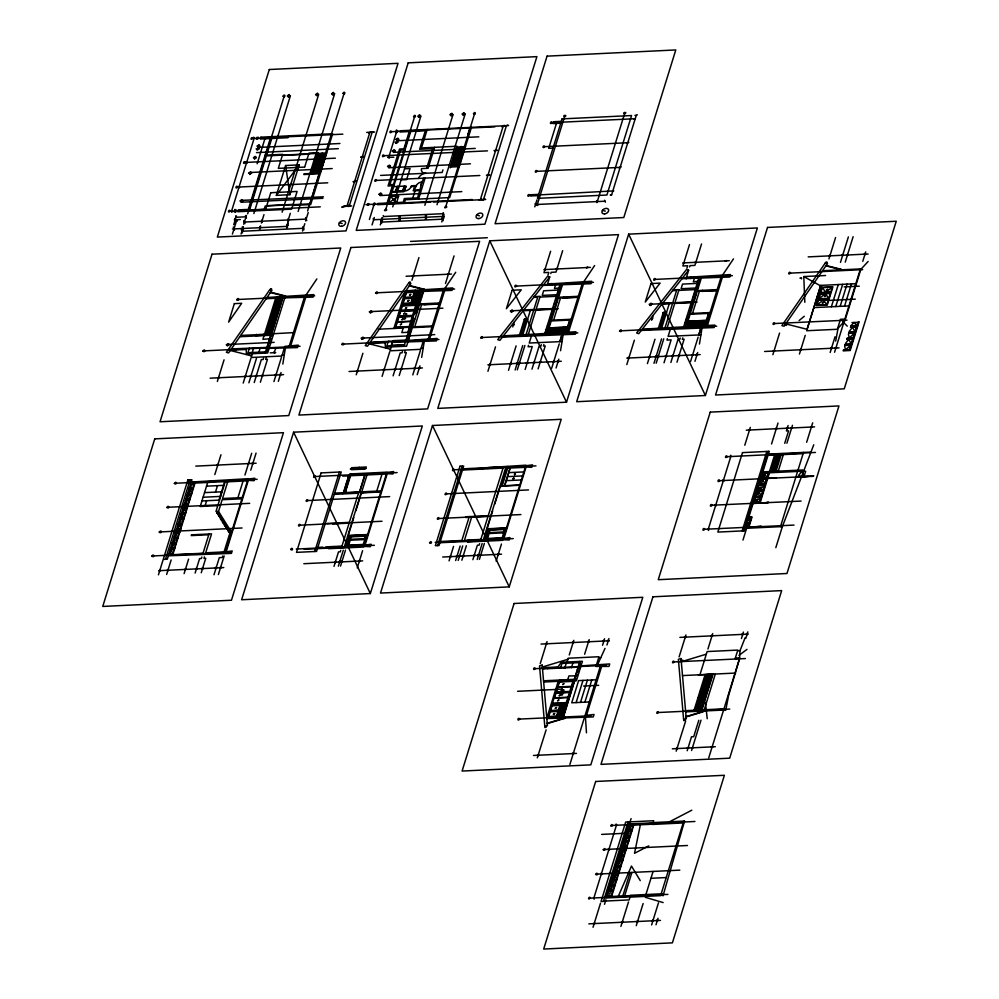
<?xml version="1.0" encoding="UTF-8"?>
<svg xmlns="http://www.w3.org/2000/svg" width="999" height="999" viewBox="0 0 999 999"><rect width="100%" height="100%" fill="white"/><g stroke="black" fill="none" stroke-linecap="round" stroke-linejoin="round"><path stroke-width="1.5" d="M341.121 547.652L341.596 546.103M479.995 540.958L480.469 539.423M551.56 285.152L552.035 283.616M690.434 278.459L690.921 276.923M745.129 637.724L740.009 650.661L739.547 658.279L735.252 658.478L739.66 658.191L728.571 695.691L725.736 710.252L723.476 710.364M384.328 155.707C382.754 152.772 381.031 159.028 384.328 155.707L487.475 150.861M391.783 131.681C389.747 128.846 388.911 135.127 391.783 131.681L494.93 126.836M512.962 310.726C511.313 307.779 509.765 314.086 512.962 310.726L558.216 308.666M519.792 719.068C517.607 716.221 516.97 722.489 519.792 719.068L590.871 715.759M704.819 529.258C703.146 526.311 701.635 532.629 704.819 529.258L793.993 525.087M712.275 505.232C710.351 502.347 709.278 508.641 712.275 505.232L801.086 501.073M774.912 323.514C773.238 320.604 771.715 326.86 774.912 323.514L847.015 320.155M282.817 364.073L285.464 347.577M421.69 357.392L424.338 340.884M560.564 350.699L563.224 334.203M699.45 344.018L702.097 327.51M835.713 341.096L838.049 328.246L844.854 320.841L860.976 268.893M230.344 211.114C228.871 208.042 227.023 214.348 230.344 211.114L320.292 206.843M237.799 187.088C236.276 184.053 234.465 190.322 237.799 187.088L327.747 182.817M245.442 162.45C243.569 159.49 242.445 165.784 245.442 162.45L335.389 158.179M252.897 138.424C251.586 135.365 249.413 141.608 252.897 138.424L342.844 134.153M228.896 344.468C227.11 341.483 225.774 347.764 228.896 344.468L274.163 342.345M334.24 93.581C332.355 90.884 331.193 96.666 334.677 93.619L298.139 211.438M369.218 204.433C367.707 201.411 365.984 207.73 369.218 204.433L420.891 202.01M376.673 180.407C375.324 177.335 373.214 183.604 376.673 180.407L479.832 175.499M371.953 311.551C370.454 308.491 368.706 314.835 371.953 311.551L442.932 308.192M464.747 113.886C462.837 111.201 461.763 116.983 465.184 113.923L437.013 204.745M454.345 469.767C452.847 466.783 451.148 473.076 454.345 469.767L535.988 465.896M537.175 171.316C535.664 168.282 533.891 174.575 537.175 171.316L620.129 167.382M544.83 146.666C543.306 143.631 541.595 149.975 544.83 146.666L627.772 142.732M552.272 122.64C550.948 119.58 548.888 125.899 552.272 122.64L635.227 118.706L634.14 119.218M674.325 661.925C673.026 658.94 671.003 665.197 674.325 661.925L745.429 658.553M640.259 825.324L634.527 853.296L648.763 845.891M289.96 95.779C288.349 92.895 286.725 98.851 290.409 95.754L253.858 213.561M318.231 94.418C316.72 91.533 315.01 97.49 318.681 94.393L282.13 212.2M300.349 525.187C299.026 522.065 297.015 528.384 300.349 525.187L382.018 521.253M308.004 500.536C306.705 497.452 304.595 503.708 308.004 500.536L389.66 496.615M315.447 476.523C314.26 473.364 311.988 479.632 315.447 476.523L397.115 472.589M420.467 116.084C418.718 113.199 417.232 119.131 420.916 116.059L392.744 206.88M363.736 338.037C362.475 334.94 360.364 341.233 363.736 338.037L434.74 334.615M452.572 114.535C451.098 111.688 449.325 117.595 453.022 114.51L424.85 205.332M439.235 518.493C437.699 515.359 435.951 521.665 439.235 518.493L520.891 514.56M446.878 493.856C445.866 490.734 443.369 497.002 446.878 493.856L528.533 489.922M529.707 195.404C528.296 192.27 526.298 198.501 529.707 195.404L613.773 190.909M516.658 286.076C515.197 282.892 513.324 289.211 516.658 286.076L593.481 282.367M535.439 668.668C534.14 665.521 532.005 671.79 535.439 668.668L606.543 665.247M655.544 279.383C654.258 276.224 652.197 282.58 655.544 279.383L732.367 275.687M651.81 304.158C650.536 300.999 648.339 307.255 651.81 304.158L697.102 301.985M590.397 898.126C589.173 894.942 587.037 901.31 590.397 898.126L667.919 894.392M719.879 480.706C718.306 477.597 716.558 483.853 719.879 480.706L808.353 476.448M727.334 456.693C726.023 453.534 723.925 459.815 727.334 456.693L815.446 452.447M658.641 712.499C657.317 709.402 655.244 715.659 658.641 712.499L729.757 709.078M790.559 273.114C789.21 269.955 787.162 276.248 790.559 273.114L862.686 269.643M663.361 894.605L684.552 821.066M341.958 546.091L329.258 546.703L328.646 548.701L363.736 547.015L386.963 472.165L349.662 473.963M467.657 541.558L480.357 540.946L480.844 539.41L468.131 540.022L467.52 542.02L502.622 540.334L525.936 465.172L488.436 467.582M233.741 224.7L236.451 215.959M241.221 201.86C238.549 199.563 245.304 199.962 241.096 202.248L322.939 198.302M241.683 200.374L323.401 196.815M249.725 174.438C253.983 172.115 247.078 171.84 249.912 174.051M254.508 159.041C258.753 156.693 251.96 156.368 254.62 158.654M258.054 147.827L258.641 149.001L256.793 149.525L259.403 145.379L257.555 145.891L258.217 147.065M232.405 234.091L236.85 219.743L237.35 221.029M257.155 163.774L264.885 138.824M243.706 224.226L246.428 215.472M270.292 138.561L248.314 209.403L238.336 209.877L237.762 211.726L265.284 210.402L266.671 205.944M241.059 234.041L243.356 226.648M247.652 213.861L284.216 96.004M266.583 155.132L271.753 138.486M259.49 229.508L260.639 225.811M261.363 223.064L263.973 214.635M282.442 155.12L282.68 154.345L265.122 155.195M217.357 381.456L224.063 359.815M158.441 574.837L162.937 560.352M276.348 195.367L285.602 165.534L299.176 164.872L289.922 194.705L276.348 195.367L299.176 164.872M165.459 559.29L190.11 479.82M236.451 349.101L231.618 349.787L236.313 349.563M166.646 574.45L171.141 559.952M172.777 554.695L194.992 483.079M230.457 350.224L236.189 349.95L236.576 348.701M287.687 221.803L290.309 213.361M293.007 204.67L291.621 209.141L265.659 210.389M304.757 166.783L309.003 153.084L318.157 152.647L311.7 173.451L320.479 173.027M247.24 353.971L246.541 354.47M287.1 224.975L287.724 222.964M207.692 482.467L200.237 506.493L217.794 505.644M249.388 348.077L247.952 352.709L265.497 351.873M286.613 228.209L288.249 222.939M255.794 334.727L293.444 332.617M255.956 335.939L256.431 334.415M252.248 352.51L253.696 347.802M184.103 573.601L188.599 559.115M204.907 506.268L206.631 500.724M214.822 474.587L220.966 454.77M243.207 383.067L250.786 358.666M252.322 353.721L251.149 357.492L281.868 356.019L284.852 346.391L298.202 345.142L297.44 347.602L269.106 348.364M248.876 382.792L256.456 358.391M263.624 335.614L264.111 334.041M215.509 492.095L217.47 485.789M258.941 352.098L260.352 347.552M264.061 335.602L262.912 339.298L269.568 338.748M264.573 334.016L275.649 298.276M265.122 333.991L271.041 334.003M265.672 333.966L276.748 298.226M317.332 164.298L318.481 165.522L322.44 152.747M266.758 333.903L277.847 298.177M267.857 333.853L278.946 298.127M268.956 333.803L280.045 298.064M195.117 573.076L199.613 558.591L201.398 558.503L201.86 557.03M254.233 382.542L261.338 359.603L263.124 359.515L263.586 358.054M307.592 210.976L344.156 93.107M270.055 333.753L281.144 298.014M218.968 500.124L224.563 482.105M302.497 231.081L304.795 223.689M305.607 220.941L308.229 212.5M209.003 533.978L203.034 553.234L168.631 554.895M265.122 353.097L271.141 333.691M271.416 333.678L282.779 297.028L285.065 296.915L267.682 352.984L246.503 354.008L246.104 349.475L236.189 349.95M282.917 296.678L285.602 295.879L285.389 296.566M271.691 333.666L283.054 297.015M216.845 513.149L217.37 511.463M204.42 556.905L203.958 558.379L205.744 558.291L201.249 572.777M231.368 532.017L218.531 511.401L222.153 499.75L241.895 498.801M227.71 481.805L222.527 498.513L242.27 497.564M266.146 357.929L265.684 359.403L267.47 359.315L260.352 382.242M217.757 514.622L218.282 512.924L216.883 512.999M218.669 516.096L219.193 514.398L217.807 514.473M219.593 517.569L220.117 515.871L218.719 515.946M220.504 519.043L221.029 517.345L219.643 517.42M221.428 520.516L221.953 518.818L220.554 518.893M274.25 352.659L275.674 348.039M222.34 521.99L222.864 520.292L221.466 520.367M223.252 523.464L223.776 521.765L222.39 521.84M224.176 524.937L224.7 523.239L223.301 523.314M225.087 526.411L225.612 524.712L224.226 524.787M226.011 527.884L226.536 526.186L225.137 526.248M226.923 529.358L227.447 527.659L226.049 527.722M213.998 574.75L219.318 557.642L222.315 557.492L222.765 556.018M237.887 497.777L243.069 481.068M244.942 475.024L251.686 453.284M273.926 381.593L281.493 357.192M227.834 530.831L228.359 529.133L226.973 529.195M228.759 532.305L229.283 530.606L227.884 530.669M224.038 551.923L230.195 532.08M218.394 574.537L224.163 555.956M225.05 553.084L248.127 478.696L191.221 482.042M250.761 470.192L256.081 453.084M278.321 381.381L281.069 372.527M289.235 346.178L304.907 295.654M290.609 346.116L305.894 296.828M344.867 205.819L341.92 207.455M349.263 206.056L372.19 132.13M293.606 432.192L241.621 599.75L370.342 593.556L422.327 425.986L293.606 432.192L370.342 593.556M369.405 219.48L374.413 203.334M388.661 157.43L396.965 130.632L396.416 130.045M380.095 195.18C377.397 192.982 384.24 193.232 379.982 195.554L461.813 191.621M388.723 167.37C386.201 165.06 392.769 165.597 388.599 167.757L470.442 163.811M393.569 151.96C390.696 149.925 397.602 150.062 393.381 152.347L475.224 148.414M396.853 141.146L397.515 142.32L395.716 142.869L398.226 138.661L396.391 139.273L397.165 140.372M372.053 224.925L374.338 217.532M380.307 224.887L382.605 217.495M385.914 209.153C389.135 210.639 381.568 211.626 385.839 209.153L414.71 116.309M416.258 185.926A4.833 3.309 -28.2 0 1 421.803 182.018L420.03 189.76L414.36 190.035L416.383 185.539L411.538 185.777L411.301 186.538L414.585 186.388L413.199 190.846L419.78 190.534L417.495 197.927L404.333 198.564L403.184 202.248L388.549 202.959L391.845 192.332L403.733 191.758L405.806 186.801M395.654 191.396L397.177 186.463L393.618 186.638M395.791 191.383L397.315 186.451M398.601 196.104L396.603 202.572L390.559 196.491L398.601 196.104L388.549 202.959M402.922 191.046L404.583 186.101M399.013 220.354L400.149 216.658M427.197 129.483L421.466 147.964L456.943 146.254L450.249 167.832M356.231 374.775L362.899 353.271M412.737 198.152L415.035 190.759M369.942 343.132L370.092 342.669M423.613 178.209L420.766 185.327M426.66 168.356L432.779 148.639L419.617 149.263L425.349 130.782L410.726 131.493L392.095 191.558L403.059 191.034M418.569 199.088L425.075 178.134M434.627 147.328L428.134 168.282L421.553 168.594A6.444 4.408 -28.2 0 0 425.874 173.239A6.444 4.408 -28.2 0 0 418.494 178.459M369.33 343.531L375.062 343.269L375.449 342.008M314.747 551.498L339.398 472.028M425.337 219.081L426.486 215.384M386.176 347.115L385.477 347.602M442.944 169.867L442.145 172.465L380.594 175.424M342.832 493.031L358.366 492.594M393.881 328.471L404.995 292.058M343.244 493.319L348.763 475.524M343.993 491.758L348.751 476.436M351.298 468.943L351.685 467.707L366.383 466.995M394.892 328.421L401.998 305.507L416.62 304.807M406.568 290.759L402.36 304.358L416.983 303.646M344.618 491.196L346.653 484.652M346.915 483.803L349.013 477.023M406.605 291.745L406.843 290.984M344.68 491.733L343.569 492.395M344.855 491.333L347.003 484.403M347.115 484.028L349.363 476.785M397.402 321.765L398.851 317.12L412.287 316.471L410.851 321.116M400.624 311.401L399.175 316.046L412.624 315.397L414.061 310.751M344.917 491.72L349.662 476.386M350.137 475.761L345.092 492.007L346.054 492.032M345.067 493.231L351.074 473.888M391.146 345.741L392.582 341.121M382.093 376.386L389.66 351.985M391.221 346.953L390.022 350.811L420.741 349.325L423.726 339.697M411.913 280.269L418.943 257.58M329.32 548.214L329.807 546.678M404.245 318.331L404.745 318.868L405.382 316.808M405.719 315.721L406.356 313.661L406.855 314.198M358.891 468.868L359.365 467.332M414.697 291.358L414.935 290.584M359.902 468.818L366.009 468.231M411.326 303.471L413.037 297.927L404.27 298.339M414.91 291.92L413.186 297.465L404.408 297.877M414.972 291.571L415.347 290.347M411.825 303.446L413.549 297.902L417.944 297.69M415.409 291.895L413.686 297.44L418.094 297.227M412.525 302.909L413.973 298.251L417.282 298.102L415.834 302.747L412.525 302.909L416.558 300.424L413.973 298.251M414.398 296.903L415.834 292.245L419.143 292.095L417.707 296.74L414.398 296.903L418.419 294.418L415.834 292.245M456.118 157.917L457.267 159.141L461.226 146.366M467.707 135.027L469.418 129.533M334.003 566.383L338.499 551.898L340.272 551.81L340.734 550.349M393.107 375.849L400.224 352.922L401.998 352.834L402.46 351.361M446.029 206.256C449.113 207.38 441.745 209.053 445.891 206.256L474.687 113.411M468.256 135.002L469.967 129.508M416.233 303.234L419.93 291.296M441.745 221.94L444.043 214.548M471.441 127.36L449.662 197.59L405.407 199.725L404.258 203.421L377.46 204.708L377.847 203.471L387.088 203.034L392.445 185.777L388.049 185.989L399.525 149.026L403.908 148.814L409.265 131.556L400.012 132.005L400.399 130.769L508.628 125.562M409.752 326.948L420.829 291.258M404.021 346.328L421.103 291.283M421.79 289.997L424.488 289.186L424.275 289.872M359.203 491.945L358.366 493.494M359.478 491.933L364.997 474.138M359.752 491.92L365.272 474.125M338.336 566.183L343.294 550.224M405.02 351.236L404.558 352.709L406.343 352.622L399.225 375.562M423.663 291.159L419.692 303.933L439.435 302.984M353.771 517.607L348.701 533.928A2.01 1.374 -28.2 0 0 350.05 535.389L367.607 534.54M355.894 510.764L360.964 494.443A2.01 1.374 -28.2 0 1 363.261 492.807L380.819 491.958M361.763 491.82L367.282 474.026M340.534 566.071L345.492 550.112M349.962 535.689L346.378 547.24L341.533 547.477M363.361 492.495L363.599 491.733M414.772 326.785L421.653 304.608M347.952 545.654L350.824 536.413L365.996 535.676L363.124 544.917M424.575 304.458L424.812 303.696M376.81 490.934L381.993 474.225M412.799 374.912L420.379 350.499M357.267 567.857L362.587 550.736M417.195 374.7L419.942 365.834M428.121 339.485L443.793 288.973M445.492 283.479L454.058 255.881M429.483 339.423L444.78 290.135M483.504 199.6L506.431 125.674M432.48 425.499L380.507 593.069L509.228 586.875L561.213 419.305L432.48 425.499L509.228 586.875M489.772 240.821L437.787 408.391L566.52 402.197L618.493 234.628L489.772 240.821L566.52 402.197M556.443 123.414L548.701 148.364L553.009 148.152M534.79 206.868L536.962 199.85M537.012 205.494L564.51 116.871C568.731 114.897 561.525 114.86 564.51 116.871M487.937 371.291L495.504 346.89M437.574 545.591L462.225 466.108M512.774 326.948L514.31 321.99M449.063 560.851L453.558 546.366M508.528 370.292L516.108 345.891M519.455 335.09L524.5 318.843M520.554 335.04L525.599 318.793M521.653 334.99L526.685 318.743M522.752 334.94L530.357 310.389M550.624 251.236L543.98 272.652L548.813 272.427L548.039 274.925M455.644 560.526L460.139 546.041M469.28 516.595L461.863 540.471L440.284 541.508M515.122 369.98L522.689 345.579M526.036 334.777L533.653 310.227L523.164 310.739M458.204 560.414L462.699 545.916M517.307 369.88L524.887 345.467M528.234 334.665L535.851 310.127L552.297 309.328M461.863 560.227L466.358 545.741M528.533 345.292L528.084 346.765L532.255 346.566L525.137 369.493M531.505 335.726L529.233 343.044L561.875 341.546M547.127 285.364L549.75 276.91L547.652 276.186L497.739 339.672L499.85 340.384L549.75 276.91M550.786 273.576L551.173 272.315L556.018 272.078L562.662 250.662M468.206 541.533L468.681 539.997M547.677 285.339L548.151 283.803M551.923 285.127L552.41 283.591L547.602 283.828M555.594 284.802L554.445 288.499L558.928 287.987M472.877 559.702L477.372 545.217L479.158 545.129L479.607 543.656M531.98 369.168L539.098 346.241L540.884 346.154L541.333 344.68M503.046 468.094L480.794 539.56M544.692 333.878L559.977 284.59M477.222 559.49L482.167 543.531M543.893 344.555L543.444 346.029L545.229 345.941L538.111 368.868M547.152 333.753L551.211 320.966L570.966 320.017M562.537 284.465L558.566 297.252L578.321 296.303M492.644 510.926L487.587 527.247A2.01 1.374 -28.2 0 0 488.936 528.696L506.481 527.859M494.767 504.07L499.837 487.749A2.01 1.374 -28.2 0 1 502.147 486.113L519.692 485.264M548.476 333.691L550.299 327.847M479.408 559.39L484.365 543.431M488.836 529.008L485.252 540.559L480.407 540.796M502.235 485.801L508.191 466.633L462.837 468.818M553.646 320.092L560.526 297.914M549.812 333.629L551.623 327.784M486.825 538.961L489.697 529.72L504.87 528.995L502.01 538.236M551.136 333.566L552.947 327.709M563.448 297.777L563.686 297.003M552.459 333.504L554.27 327.647M553.783 333.441L555.594 327.585M555.107 333.379L556.93 327.522M556.431 333.316L558.254 327.46M596.99 202.61L624.487 113.986C628.758 111.838 621.291 112.05 624.55 113.986M557.767 333.254L559.577 327.397M512.862 478.608L513.349 479.12L513.823 477.584M514.61 475.049L515.084 473.514L515.559 474.026M559.09 333.179L560.901 327.335M560.414 333.117L562.225 327.272M561.738 333.054L563.548 327.21M559.865 341.571L562.037 334.565L559.927 341.646M551.685 368.219L559.253 343.818M562.225 334.253L562.612 333.017M563.061 332.992L564.885 327.135M564.385 332.929L566.208 327.073M565.709 332.867L569.68 320.08M566.083 332.854L570.042 320.067M496.141 561.176L501.461 544.055M556.068 368.007L558.816 359.153M566.995 332.804L582.667 282.292M568.369 332.742L583.653 283.454M610.539 195.305L611.625 194.805L636.288 115.322L637.374 114.81M628.658 234.141L576.673 401.71L705.394 395.504L757.379 227.947L628.658 234.141L705.394 395.504M626.81 364.598L634.377 340.197M540.247 663.573L547.052 641.608M566.895 703.046L552.272 703.746L559.14 681.568L576.411 680.731L582.442 661.288L561.301 662.25L558.029 666.957L542.894 667.707L542.507 668.943L565.197 667.844M651.648 320.254L653.184 315.309M542.632 668.543L547.464 667.856M547.752 668.693L548.139 667.444M647.414 363.611L654.982 339.21M658.329 328.409L663.373 312.163L663.361 312.787L666.47 312.637M659.427 328.359L664.66 312.1L664.46 312.737M660.526 328.296L665.746 312.05L665.546 312.687M661.625 328.246L669.243 303.708M689.51 244.555L682.866 265.971L687.699 265.734L686.925 268.232M653.995 363.299L661.563 338.886M664.909 328.097L672.527 303.546L662.037 304.046M560.526 668.069L561.962 663.448L579.52 662.599M656.193 363.186L663.761 338.786M667.107 327.984L674.725 303.434L691.183 302.647M547.027 717.419L558.229 681.318M548.051 717.344L551.91 704.894L566.533 704.195M559.24 681.268L559.627 680.032M554.557 697.814L555.993 693.169L569.442 692.519L567.994 697.165M557.779 687.449L556.331 692.082L569.767 691.445L571.216 686.8M564.822 667.856L566.258 663.236M546.116 729.844L537.3 757.879M567.095 661.987L568.269 658.216L598.988 656.73L595.978 666.433L608.953 666.42L609.715 663.948L581.018 665.871M569.268 654.969L573.813 640.322M667.419 338.611L666.957 340.085L671.128 339.885L664.01 362.812M670.379 329.046L668.119 336.351L700.761 334.865M686.013 278.684L688.636 270.217L686.525 269.505L636.625 332.979L638.723 333.703L688.636 270.217M689.66 266.895L690.059 265.622L694.892 265.397L701.535 243.968M686.55 278.646L687.037 277.11M690.809 278.446L691.283 276.91L686.488 277.135M561.388 694.38L561.9 694.917L562.537 692.856M562.874 691.77L563.511 689.71L564.01 690.247M566.82 681.193L567.307 679.67M567.744 679.645L568.893 675.948L575.399 675.861M571.465 667.657L572.902 663.036M567.844 681.143L573.95 680.556M556.955 716.495L558.678 710.951L549.949 711.363M560.539 704.944L558.816 710.489L550.087 710.901M557.504 716.458L559.228 710.913L563.636 710.701M561.088 704.907L559.365 710.451L563.773 710.239M558.179 716.058L559.615 711.4L562.924 711.238L561.475 715.896L558.179 716.058L562.137 713.798L559.615 711.4M560.039 710.052L561.475 705.394L564.785 705.232L563.349 709.889L560.039 710.052L563.998 707.791L561.475 705.394M694.467 278.122L693.318 281.818L697.801 281.293M670.866 362.487L677.971 339.548L679.757 339.46L680.219 337.999M561.788 716.633L565.496 704.695M562.699 716.545L579.882 661.413M683.566 327.197L698.85 277.909M562.737 717.794L562.524 718.481L565.009 718.356L565.409 717.057M562.937 717.781L574.4 680.831M563.211 717.769L574.675 680.819M584.627 654.22L589.173 639.585M682.779 337.874L682.317 339.335L684.103 339.26L676.985 362.187M686.038 327.073L690.097 314.285L709.839 313.336M701.41 277.784L697.452 290.572L717.195 289.623M687.362 327.01L689.173 321.154M692.519 313.411L699.4 291.233M688.686 326.948L690.496 321.091M690.009 326.885L691.832 321.029M702.334 291.096L702.572 290.322M691.333 326.823L693.156 320.966M576.111 702.584L582.991 680.406M692.657 326.76L694.48 320.904M693.993 326.685L695.804 320.841M695.316 326.623L697.127 320.779M696.64 326.561L698.451 320.716M580.506 702.384L587.387 680.207M697.964 326.498L699.775 320.642M699.288 326.436L701.111 320.579M700.611 326.373L702.434 320.517M698.738 334.877L700.911 327.872M584.89 702.172L591.77 679.994M602.547 645.242L604.557 638.773M690.559 361.538L698.126 337.138M698.813 334.952L701.011 327.872M701.098 327.56L701.485 326.336M701.947 326.311L703.758 320.454M703.271 326.248L705.082 320.392M704.595 326.186L708.553 313.399M704.957 326.161L708.928 313.374M569.892 764.472L584.602 717.045M584.69 716.745L600.362 666.221M606.942 645.029L608.94 638.561M694.954 361.326L697.702 352.472M705.868 326.124L721.54 275.599M586.45 715.446L601.735 666.158M707.242 326.049L722.527 276.773M593.044 927.272L600.486 903.296M679.12 656.88L685.938 634.927M744.779 445.254L750.311 427.397M772.864 354.707L779.57 333.079M628.046 821.965L603.384 901.435L601.023 901.56L625.674 822.077L653.683 820.728L652.534 824.425L683.166 822.951M604.495 904.332L605.906 899.774M629.682 823.139L631.093 818.593M611.588 896.49L633.728 825.112M622.827 895.953L630.094 872.539M624.65 895.866L631.917 872.452M742.17 530.919L766.82 451.448M620.891 926.435L628.496 901.947M743.793 530.844L768.443 451.373M699.949 674.75L707.13 651.56L737.849 650.087L735.152 658.478M707.929 649.013L712.724 633.566M771.54 443.968L778.021 423.052M799.437 354.033L805.244 335.339M806.905 329.945L820.728 285.389L855.831 283.704M828.933 258.941L835.576 237.525M685.676 720.941L676.173 751.186M820.728 285.389L806.655 330.744L837.374 329.27L840.471 319.293L844.854 319.081M742.969 540.072L748.301 522.877M816.87 305.095L818.356 300.312L828.408 299.837L826.922 304.608L816.87 305.095L823.376 300.075L826.922 304.608M818.83 298.776L820.304 294.006L830.369 293.519L828.883 298.289L818.83 298.776L825.336 293.756L828.883 298.289M822.264 287.687L820.791 292.457L830.843 291.983L832.329 287.2L822.264 287.687L825.811 292.22L832.329 287.2M748.95 526.948L752.06 516.945L748.85 517.107M694.068 710.264L705.169 674.487M754.919 497.527L760.776 497.252L759.415 501.66L753.546 501.948M755.319 496.253L761.176 495.966L762.649 491.246L756.78 491.52M758.678 485.402L764.547 485.114L763.074 489.847L757.217 490.134M759.078 484.128L764.934 483.841L766.408 479.108L760.539 479.395M760.963 478.059L766.82 477.772L768.194 473.339L762.337 473.626M695.167 710.214L706.268 674.437M767.257 478.121L768.905 472.814M769.467 471.578L774.6 455.02M767.657 478.558L760.214 502.547L753.258 502.884M767.756 478.246L769.455 472.777M696.266 710.152L707.354 674.387M770.566 471.516L775.699 454.97M697.364 710.102L708.453 674.337M771.665 471.466L776.797 454.92M698.463 710.052L709.552 674.275M772.751 471.416L777.896 454.857M699.55 710.002L710.651 674.225M687.187 750.724L691.52 736.787L693.706 736.688L698.788 720.304M773.85 471.366L778.983 454.807M788.086 425.512L786.4 430.944L788.586 430.831L784.715 443.331M700.649 709.939L711.75 674.175M774.949 471.303L780.082 454.757M701.573 709.902L712.662 674.125M840.471 262.375L848.376 236.9M701.56 711.113L701.348 711.8L704.045 711.001M701.947 709.889L713.036 674.113M766.146 502.909L768.78 502.322L766.245 502.597M773.888 477.959L776.423 477.684L760.701 478.896M776.048 471.253L781.181 454.707M781.243 454.245L783.878 453.658L781.343 453.933M838.611 269.967L841.108 269.168L840.896 269.855M636.251 925.698L643.131 903.546M645.916 894.542L653.084 871.428M767.956 502.522L753.059 503.533M775.511 478.184L760.838 478.446M783.054 453.858L768.156 454.87M691.583 750.511L700.986 720.204M704.22 709.777L715.321 674M778.246 471.153L783.378 454.595M786.9 443.219L792.469 425.299M831.393 306.768L838.286 284.553M845.229 262.15L853.134 236.676M835.776 306.556L842.669 284.34M840.171 306.343L847.052 284.128M651.61 924.949L658.478 902.809M741.433 638.548L743.431 632.092M830.181 352.46L835.052 336.763M844.555 306.131L851.448 283.916M662.974 895.841L663.461 894.305M656.006 924.737L658.004 918.281M708.766 757.779L739.66 658.191M745.816 638.336L747.826 631.88M780.469 526.648L803.496 452.41M806.643 442.27L812.674 422.852M834.577 352.247L843.468 323.576M844.605 319.88L860.426 268.918M862.786 261.301L865.708 251.885M775.811 547.702L782.379 526.56L813.748 444.805M798.338 476.261L804.195 475.974L805.669 471.241L799.812 471.528M844.879 345.492L850.748 345.204L849.375 349.625L843.506 349.9M845.279 344.218L851.136 343.931L852.609 339.198L846.74 339.485M848.638 333.354L854.507 333.067L853.034 337.799L847.177 338.087M849.038 332.08L854.894 331.793L856.368 327.06L850.511 327.347M850.923 326.011L856.78 325.724L857.841 322.302L851.985 322.59M858.553 321.765L857.217 326.086L850.798 326.398M857.617 326.511L850.186 350.499L843.218 350.836M857.716 326.211L859.103 321.74M811.263 476.161L813.798 475.886L798.076 477.097M812.886 476.386L798.226 476.635M230.944 350.199L231.343 348.951L266.883 347.402M369.83 343.506L370.217 342.27L389.26 341.346M370.492 343.094L375.337 342.407M543.181 668.518L548.014 667.832M618.369 896.165L631.48 866.058L640.259 880.631M597.39 665.084L605.019 648.413M305.644 295.629L316.858 278.921M444.518 288.936L455.731 272.24M583.404 282.255L594.617 265.547M722.277 275.562L733.491 258.866M270.904 289.96L271.628 288.911L270.517 288.636M409.777 283.266L410.502 282.23L409.39 281.943M826.398 263.249L827.122 262.213L826.011 261.925M787.05 324.188L786.225 325.387L784.964 325.062M761.076 477.684L764.385 473.526L766.82 477.772M849.3 331.243L852.559 327.26L854.894 331.793M845.541 343.369L848.8 339.385L851.136 343.931M759.34 483.291L762.599 479.295L764.934 483.841M755.569 495.417L758.828 491.433L761.176 495.966M798.601 475.412L801.86 471.428L804.195 475.974M868.143 261.463L861.338 268.868L822.514 270.741M851.036 325.637L854.033 322.49L856.78 325.724M854.507 333.067L849.225 337.987L848.401 334.141M764.547 485.114L759.265 490.034L758.441 486.188M850.748 345.204L845.566 349.812L844.642 346.266M760.776 497.252L755.594 501.848L754.67 498.314M799.1 320.554L804.307 316.258M268.893 341.084L271.241 339.148L270.03 337.387L272.44 335.452L271.416 334.016M409.852 328.833L412.212 326.91L411.001 325.137L413.399 323.201L412.15 321.441L414.548 319.505L413.299 317.744M265.409 352.172L267.807 350.237L266.546 348.476L268.956 346.541L267.695 344.78L270.105 342.844L268.843 341.084M406.368 339.935L408.766 337.999L407.517 336.238L409.915 334.303L408.666 332.542L411.064 330.607L409.802 328.846M545.242 333.241L547.652 331.306L546.391 329.545L548.788 327.61L547.539 325.849L549.937 323.913L548.688 322.153L551.086 320.217L549.875 318.456L552.285 316.521L551.023 314.76L553.421 312.824L552.172 311.064L554.57 309.128L553.321 307.367L555.769 305.657L554.47 303.671L556.918 301.96L555.606 299.975L558.191 297.814L556.755 296.278L559.34 294.118L557.904 292.582L560.489 290.422L559.053 288.886L561.45 286.95L560.202 285.19M684.128 326.561L686.525 324.625L685.264 322.864L687.674 320.929L686.413 319.168L688.823 317.232L687.562 315.472L689.959 313.536L688.761 311.775L691.158 309.84L689.897 308.079L692.307 306.144L691.046 304.383L693.456 302.447L692.195 300.687L694.642 298.963L693.343 296.99L695.791 295.267L694.492 293.294L697.065 291.134L695.629 289.598L698.214 287.437L696.778 285.901L699.362 283.741L697.926 282.205L700.324 280.269L699.075 278.509M574.338 680.494L576.298 678.908L575.049 677.16L577.397 675.224L576.198 673.451L578.546 671.528L577.297 669.767L579.695 667.832L578.446 666.071L580.844 664.135L579.582 662.374M738.935 655.369L746.977 649.4M289.26 94.518L287.312 95.904L288.449 97.128M317.532 93.157L315.584 94.543L316.72 95.767M256.955 146.216L258.903 144.83L260.052 146.066M333.541 92.383L331.581 93.769L332.729 95.005M259.24 148.676L257.292 150.062L256.144 148.826M253.359 157.805L255.307 156.418L256.456 157.655M248.576 173.202L250.537 171.828L251.686 173.064M239.947 201.011L241.908 199.625L243.057 200.861M318.481 165.522L320.429 164.148M419.767 114.823L417.807 116.209L418.956 117.445M395.829 139.535L397.789 138.149L398.938 139.385M398.126 141.995L396.166 143.381L395.017 142.145M392.232 151.124L394.193 149.738L395.342 150.974M451.885 113.274L449.925 114.66L451.073 115.896M387.462 166.521L389.41 165.135L390.559 166.371M464.036 112.7L462.087 114.073L463.224 115.31M378.833 194.33L380.781 192.944L381.93 194.181M457.267 159.141L459.215 157.767M229.333 344.505L227.372 345.891L226.224 344.655M372.39 311.588L370.442 312.962L369.293 311.738M409.415 295.229L410.514 294.455M409.777 295.217L410.889 294.43M416.271 294.905L417.37 294.118M407.542 301.236L408.653 300.462M416.633 294.88L417.744 294.106M407.917 301.223L409.016 300.437M414.398 300.911L415.509 300.125M414.772 300.886L415.871 300.112M405.294 308.504L406.406 307.717M405.656 308.479L406.768 307.704M364.198 338.012L362.237 339.398L361.089 338.162M403.608 313.936L404.72 313.149M403.971 313.911L405.082 313.137M405.507 314.273L406.356 313.661M401.835 319.655L402.947 318.868M402.197 319.63L403.309 318.856M404.745 318.868L405.606 318.269M400.249 324.75L401.361 323.976M400.611 324.737L401.723 323.951M190.447 486.463L191.92 485.664M188.774 491.858L189.872 491.071M189.136 491.833L190.247 491.058M187.1 497.24L188.199 496.466M187.462 497.227L188.574 496.441M185.427 502.634L186.538 501.848M185.789 502.622L186.9 501.835M182.805 511.101L183.903 510.327M183.167 511.088L184.266 510.302M181.131 516.495L182.23 515.709M181.493 516.471L182.605 515.696M179.458 521.89L180.557 521.103M179.82 521.865L180.931 521.091M177.785 527.272L178.883 526.498M178.147 527.26L179.258 526.473M175.15 535.739L176.261 534.964M175.524 535.726L176.623 534.94M173.489 541.133L174.588 540.347M173.851 541.121L174.95 540.334M171.816 546.528L172.914 545.741M172.178 546.503L173.289 545.729M170.142 551.91L171.241 551.136M170.504 551.898L171.616 551.111M513.386 310.826L511.438 312.212L510.289 310.976M652.272 304.146L650.312 305.519L649.163 304.295M514.273 474.088L515.084 473.514M513.349 479.12L514.16 478.546M826.373 290.135L827.484 289.348M826.735 290.11L827.846 289.335M824.412 296.441L825.524 295.667M824.774 296.428L825.886 295.642M822.239 303.147L823.351 302.372M822.614 303.134L823.713 302.347M763.436 476.211L764.547 475.437M763.81 476.198L764.909 475.412M761.65 481.98L762.761 481.206M762.012 481.968L763.124 481.181M759.789 487.987L760.901 487.212M760.152 487.974L761.263 487.187M757.891 494.118L758.99 493.331M758.253 494.093L759.365 493.319M756.031 500.124L757.13 499.338M756.393 500.099L757.504 499.325M748.114 520.529L749.225 519.755M748.476 520.516L749.587 519.73M562.537 684.54L563.648 683.766M562.899 684.527L564.01 683.741M560.851 689.972L561.962 689.185M561.213 689.959L562.325 689.173M562.649 690.321L563.511 689.71M559.078 695.691L560.189 694.917M559.44 695.679L560.551 694.892M561.9 694.917L562.749 694.305M557.492 700.799L558.603 700.012M557.867 700.786L558.965 699.999M555.144 708.366L556.256 707.592M555.506 708.353L556.618 707.567M561.288 708.041L562.4 707.267M561.65 708.029L562.762 707.242M553.284 714.372L554.395 713.598M553.646 714.36L554.757 713.573M559.428 714.048L560.526 713.274M559.79 714.035L560.901 713.261M629.183 828.496L630.294 827.721M629.557 828.483L630.656 827.696M627.509 833.89L628.621 833.104M627.884 833.865L628.983 833.091M625.836 839.285L626.947 838.498M626.211 839.26L627.31 838.486M624.163 844.667L625.274 843.893M624.537 844.654L625.636 843.868M621.49 853.296L622.602 852.509M621.865 853.271L622.964 852.497M619.817 858.678L620.928 857.904M620.192 858.665L621.291 857.879M618.156 864.073L619.255 863.286M618.518 864.048L619.617 863.273M616.483 869.467L617.582 868.68M616.845 869.442L617.956 868.668M613.898 877.784L615.009 876.997M614.26 877.759L615.372 876.985M612.225 883.166L613.336 882.392M612.587 883.153L613.698 882.367M610.551 888.561L611.663 887.774M610.913 888.536L612.025 887.761M608.878 893.955L610.352 893.156M414.435 314.048L416.883 312.337L415.584 310.352L418.032 308.641L416.733 306.656L419.318 304.495L417.882 302.959L420.454 300.799L419.031 299.263L421.603 297.103L420.167 295.567L422.577 293.631L421.316 291.87M700.336 691.246L709.178 685.351M694.542 709.939L703.383 704.045M698.713 696.478L707.367 691.208M669.517 821.79L691.82 810.201M369.917 132.243L371.004 131.731M368.631 133.367L369.717 132.855L347.165 205.557L348.264 205.045M371.104 132.642L373.289 131.631M361.176 157.392L363.361 156.381M353.534 182.03L355.719 181.019M504.37 125.312L503.271 125.824L480.332 199.75L479.245 200.262M501.985 126.948L503.084 126.436M505.032 126.324L507.829 125.025M348.164 206.568L350.349 205.557M494.53 150.974L496.715 149.962M486.888 175.612L489.073 174.6M480.531 199.138L481.618 198.626M482.092 200.25L484.902 198.951M626.685 143.244L628.87 142.233M619.043 167.882L621.228 166.87M799.949 278.159L801.448 277.71L801.548 278.858M542.295 667.045L567.932 659.29M681.318 660.576L682.816 660.114L682.916 661.263M681.418 661.713L706.318 654.183M547.227 722.901L547.327 724.05M547.827 723.089L563.149 718.443M547.852 723.438L564.597 718.381M544.905 727.547L546.228 727.147L546.141 726.148M686.051 716.221L686.151 717.369M686.638 716.408L701.972 711.775M686.675 716.77L703.421 711.7M683.716 720.616L685.039 720.217L684.952 719.218M634.939 115.385L636.288 115.322M561.313 121.354L553.633 121.728L553.059 123.576L560.739 123.202M256.88 137.387L258.366 137.313M288.786 135.839L332.667 133.729L310.689 204.583L292.769 205.444M396.228 130.669L397.714 130.594M366.695 132.392L374.687 132.018M256.306 139.236L257.792 139.161M395.654 132.517L397.14 132.455M258.092 147.452L339.935 143.506M396.978 140.759L478.808 136.826M256.493 152.622L338.336 148.676M317.907 153.421L326.685 153.009M308.679 154.158L282.342 155.432L278.334 168.369L304.658 167.095M456.693 147.04L465.472 146.616M404.995 149.975L400.599 150.187L389.897 184.69L394.293 184.478M317.432 154.97L326.211 154.545M456.218 148.589L464.985 148.164M316.958 156.506L325.724 156.081M455.744 150.125L464.51 149.7M316.483 158.042L325.249 157.617M455.269 151.648L464.036 151.236M360.689 156.955L363.973 156.806M494.055 150.537L497.327 150.387M316.009 159.578L324.775 159.153M454.782 153.197L463.561 152.772M387.912 157.467L393.843 157.18M315.522 161.114L324.3 160.689M454.308 154.733L463.086 154.308M315.047 162.662L323.826 162.238M453.833 156.269L462.599 155.856M314.573 164.198L323.339 163.774M453.359 157.817L462.125 157.392M314.098 165.734L322.864 165.31M452.872 159.353L461.65 158.928M313.611 167.283L322.39 166.858M452.397 160.889L461.176 160.477M313.137 168.819L321.915 168.394M451.923 162.437L460.689 162.013M250.324 172.502L332.168 168.556M312.662 170.354L321.428 169.93M451.448 163.973L460.214 163.549M312.175 171.903L320.954 171.478M450.961 165.509L459.74 165.097M404.545 168.806L410.04 168.544L406.593 179.633L401.111 179.895M450.487 167.058L459.265 166.633M353.047 181.606L356.331 181.443M486.413 175.187L489.685 175.025M404.445 186.114L406.056 186.039L404.495 191.046A6.044 4.133 -28.2 0 0 411.413 186.151M538.673 194.368L530.993 194.73L530.606 195.966L538.286 195.592M234.79 210.052L236.276 209.99M373.676 203.371L375.162 203.297M365.896 204.658L368.107 204.545M421.803 201.96L472.377 199.525M343.768 206.318L351.748 205.944M404.632 203.396L430.594 202.148M433.466 202.01L485.689 199.488M234.216 211.9L235.714 211.838M342.095 206.718L345.367 206.556M373.102 205.22L374.588 205.145M610.289 194.867L611.625 194.805M246.016 216.808L236.039 217.282L235.539 215.996M604.982 201.211L535.501 204.558L535.127 203.571M234.266 219.867L240.309 219.568M244.38 222.065L306.181 219.093M443.868 216.371L373.651 219.755L373.189 218.569M287.237 224.538L288.137 225.462M232.405 228.996L287.188 226.361L287.562 227.31M381.168 222.115L443.007 219.143M241.92 231.268L303.758 228.284M410.502 241.421L487.325 237.725M406.069 276.261L451.548 274.063M544.942 269.568L590.434 267.382M683.816 262.887L729.307 260.689M808.191 256.893L868.181 254.008M266.995 297.49L313.873 294.618L313.112 297.09L284.777 297.839M405.869 290.796L452.759 287.937L451.998 290.397L406.193 291.995M552.36 283.741L591.633 281.243L590.871 283.716L543.069 285.402M691.233 277.06L730.506 274.563L729.745 277.023L681.942 278.721M406.506 290.996L415.272 290.572M406.78 291.171L414.872 290.784M547.964 284.415L547.877 284.715M551.66 284.24L551.573 284.54M686.85 277.722L686.75 278.034M690.546 277.547L690.446 277.859M237.824 299.5L314.648 295.791M377.36 292.782L454.607 289.061M282.867 297.627L284.877 297.54M406.668 291.558L414.76 291.171M406.256 291.77L415.035 291.346M266.121 298.738L282.492 297.952M405.107 292.282L419.817 291.683M804.832 302.322L803.783 276.561L825.574 275.512M558.279 290.085L543.643 290.784L542.22 295.404L556.843 294.705M697.152 283.391L682.529 284.103L681.093 288.723L695.716 288.012M534.265 296.603L540.134 296.316L536.088 309.353L552.547 308.566M673.151 289.922L679.008 289.635L674.962 302.672L691.42 301.873M533.653 297.39L537.699 297.202L533.891 309.465L523.776 309.952M539.885 297.09L556.343 296.303M672.527 290.709L676.573 290.509L672.764 302.772L662.662 303.259M678.771 290.409L695.229 289.61M402.497 303.896L417.132 303.184M439.198 303.758L419.455 304.707L412.575 326.885L432.317 325.936M578.084 297.078L558.329 298.027L551.448 320.204L571.203 319.255M716.957 290.384L697.215 291.333L690.334 313.511L710.077 312.562M423.951 304.77L438.811 304.058M562.824 298.077L577.684 297.365M701.71 291.396L716.57 290.684M844.192 286.9L859.302 286.164M400.162 311.426L414.797 310.714M398.601 316.446L413.236 315.746M398.514 316.758L413.136 316.059M827.097 300.512L855.281 299.163M396.953 321.79L411.576 321.079M524.475 319.48L527.584 319.33M524.438 319.63L527.547 319.48M663.311 312.949L666.42 312.799M395.129 327.647L410.04 326.935M813.835 307.605L848.938 305.919M240.684 335.452L256.343 334.702M256.219 335.102L263.898 334.727M378.284 329.22L403.221 328.022M432.08 326.71L412.337 327.66L406.581 346.216L385.439 347.14L385.052 342.694M256.693 335.302L263.274 334.99M256.069 335.564L263.748 335.189M239.81 336.725L270.642 335.277M549.063 327.897L567.532 327.01M687.936 321.216L706.405 320.329M405.969 340.047L393.082 340.659L391.62 345.367L404.52 344.742M392.944 341.096L388.286 341.321L386.85 345.941L404.408 345.105M405.806 340.559L437.087 338.449L436.326 340.921L392.632 342.407M503.396 335.864L575.961 331.768L575.199 334.228L502.41 337.125M642.282 329.183L714.834 325.075L714.073 327.547L641.283 330.444M343.594 344.081L438.961 339.485M204.683 350.849L300.062 346.266M370.567 342.869L374.712 342.669M482.442 337.487L577.809 332.892M621.316 330.794L716.695 326.198M375.075 343.244L386.026 342.719M270.242 352.859L275.724 352.597M850.611 327.01L857.03 326.698L855.306 332.242L848.9 332.555M282.18 355.007L284.29 354.907M421.066 348.289L423.164 348.189M848.75 333.017L855.156 332.704L853.446 338.249L847.027 338.561M846.89 339.023L853.296 338.711L851.548 344.368L845.129 344.68M844.992 345.142L851.398 344.83L849.774 350.062L843.368 350.374M210.152 378.171L283.554 374.637M349.026 371.491L422.427 367.957M487.899 364.81L561.301 361.276M626.785 358.117L700.187 354.583M764.61 351.486L839.06 347.902M746.253 430.182L814.56 426.885M195.804 466.121L256.156 463.211M351.561 468.094L359.24 467.719M352.035 468.294L358.616 467.982M351.423 468.556L359.103 468.181M350.287 468.981L358.978 468.568M351.211 469.243L365.834 468.531M351.523 469.692L364.96 469.043M187.899 482.055L190.772 481.918M247.989 479.158L254.757 478.221L253.996 480.694L248.339 480.357L226.161 551.823L232.205 550.924L231.443 553.384L168.344 555.819M386.863 472.477L393.631 471.54L392.869 474.001L387.212 473.676L365.047 545.129L371.091 544.23L370.317 546.703L363.936 546.403M525.736 465.784L532.517 464.86L531.755 467.32L526.086 466.983L503.921 538.449L509.965 537.549L509.203 540.009L502.809 539.71M768.393 454.108L810.976 452.06M175.474 483.254L257.143 479.32M487.112 468.381L500.374 467.744M365.072 474.737L367.083 474.637M462.45 470.042L503.284 468.081M768.006 455.332L803.109 453.646M190.846 483.279L225.25 481.618L215.971 511.525L218.531 511.401M225.15 481.93L247.465 480.856M342.719 476.111L364.71 475.062M366.995 474.95L386.388 474.013M507.704 468.169L525.262 467.332M190.672 483.816L194.817 483.616M348.476 476.448L349.937 476.373M190.534 484.278L194.131 484.103L192.982 487.799L189.385 487.974M348.639 476.823L349.55 476.773M206.543 486.163L224.101 485.314M509.215 472.614L523.838 471.915M189.248 488.436L193.394 488.236M188.998 489.198L193.144 488.998M188.861 489.66L192.457 489.498L191.308 493.194L187.712 493.356M346.391 484.053L347.302 484.016M346.266 484.44L347.177 484.403M507.967 476.623L522.602 475.911M204.545 492.632L222.09 491.783M187.575 493.818L191.721 493.618M187.337 494.592L191.471 494.393M187.188 495.054L190.784 494.88L189.635 498.576L186.039 498.751M506.718 480.656L521.353 479.957M203.109 497.252L220.667 496.403M344.118 491.371L345.03 491.333M185.901 499.213L190.047 499.013M343.718 491.77L345.192 491.695M762.874 471.89L802.746 469.967M185.664 499.987L189.81 499.787M334.665 493.119L342.919 492.719M344.393 492.657L358.566 491.97M381.156 490.884L358.841 491.958L341.483 547.627L328.771 548.239M185.514 500.449L189.111 500.274L187.962 503.971L184.365 504.145M344.293 492.957L357.742 492.32M762.487 473.126L797.502 471.441M799.063 471.366L802.959 471.178M380.919 491.658L361.163 492.607L347.764 535.801L367.507 534.852M519.792 484.965L500.049 485.914L486.638 529.108L506.393 528.159M334.278 494.355L342.545 493.956M343.082 493.931L358.179 493.206M201.96 500.949L219.518 500.099M184.228 504.607L188.374 504.408M184.078 505.069L188.224 504.87M168.019 507.28L249.688 503.346M760.651 479.045L767.057 478.733L765.346 484.278L758.928 484.59M798.026 477.247L804.445 476.935M183.179 507.992L187.325 507.792M183.029 508.454L187.175 508.254M182.892 508.916L186.488 508.741L185.339 512.437L181.743 512.612M181.606 513.074L185.739 512.874M758.79 485.052L765.197 484.74L763.473 490.284L757.067 490.596M181.356 513.848L185.502 513.648M181.219 514.31L184.815 514.135L183.666 517.832L180.07 518.006M179.932 518.469L184.066 518.269M756.93 491.058L763.336 490.746L761.575 496.416L755.169 496.728M179.683 519.23L183.828 519.03M179.545 519.692L183.142 519.517L181.993 523.214L178.396 523.389M178.259 523.851L182.405 523.651M178.022 524.625L182.155 524.425M177.872 525.087L181.468 524.912L180.32 528.608L176.723 528.783M755.032 497.19L761.438 496.878L759.814 502.11L753.408 502.422M176.586 529.245L180.732 529.045M176.436 529.707L180.582 529.507M327.11 523.439L349.413 522.365M488.286 515.684L465.984 516.758L465.746 517.519L469.031 517.37M160.377 531.918L242.045 527.984M332.717 523.926L349.175 523.139M488.049 516.446L471.59 517.245L464.423 540.347L468.081 540.172M175.537 532.629L179.683 532.43M175.387 533.091L179.533 532.892M175.25 533.553L178.846 533.379L177.697 537.075L174.101 537.25M228.808 532.142L231.593 532.017M208.766 534.752L191.209 535.601L191.446 534.827L211.563 533.866L205.682 552.809L225.437 551.848M173.951 537.712L178.097 537.512M173.714 538.486L177.859 538.286M173.576 538.948L177.173 538.773L176.024 542.469L172.427 542.644M172.278 543.106L176.423 542.907M172.04 543.868L176.186 543.668M171.903 544.33L175.499 544.168L174.35 547.864L170.754 548.026M748.726 517.482L751.485 517.345L748.613 526.585L745.866 526.723M748.613 517.869L750.911 517.757L748.276 526.223L745.978 526.336M170.617 548.488L174.75 548.289M364.797 539.535L350.174 540.234L348.639 545.167L363.274 544.455M503.683 532.842L489.048 533.553L487.524 538.473L502.147 537.774M170.367 549.263L174.513 549.063M170.23 549.725L173.826 549.55L172.677 553.246L169.081 553.421M168.943 553.883L173.089 553.683M168.794 554.345L172.939 554.145M346.853 545.704L364.41 544.855M485.726 539.023L503.284 538.174M317.819 547.402L322.989 547.152M325.549 547.04L329.208 546.853M329.62 547.29L329.52 547.602M341.221 546.74L341.121 547.04M468.494 540.609L468.394 540.921M480.094 540.047L480.007 540.359M745.691 527.26L761.325 526.348L745.604 527.572M152.922 555.956L231.006 552.197M296.291 549.05L374.375 545.292M435.177 542.357L513.249 538.598M304.208 549.275L328.821 548.089M439.897 542.744L467.707 541.408M745.366 528.346L782.379 526.56M159.74 570.654L223.788 567.569M303.821 563.711L362.662 560.876M442.694 557.03L501.548 554.195M541.008 644.068L609.253 640.784M679.882 637.387L748.126 634.103M737.637 650.774L740.009 650.661M598.638 657.854L600.749 657.754M578.121 667.107L563.673 667.994M543.543 680.806L574.325 679.32M559.502 680.419L567.182 680.044M559.977 680.619L566.558 680.307M559.365 680.881L567.045 680.506M543.643 682.017L566.92 680.893M682.504 675.586L735.589 673.064M596.166 679.782L578.608 680.619L571.728 702.796L589.285 701.96M698.363 674.949L712.624 674.263M583.578 686.038L598.676 685.302M557.317 687.462L571.94 686.763M517.582 691.296L562.062 689.16M555.756 692.494L570.379 691.795M555.656 692.806L570.292 692.095M554.095 697.826L568.731 697.127M554.42 698.276L567.857 697.627L566.308 702.597L552.872 703.234M551.76 705.356L566.396 704.657M548.176 716.907L561.913 716.246M546.69 717.369L563.311 716.558M585.077 715.509L594.043 714.472L593.281 716.932L546.79 718.568M685.564 710.676L723.963 708.828M685.664 711.875L723.576 710.052M533.454 755.469L576.46 753.396M672.339 748.788L715.334 746.715M653.109 822.577L683.741 821.103L660.614 895.653L629.994 897.127M653.046 822.814L628.671 823.988L605.719 897.989L630.082 896.815M683.641 821.415L684.452 821.378M613.261 825.411L694.929 821.478M683.266 822.652L684.078 822.614M628.246 825.374L652.609 824.2M628.084 825.911L633.566 825.649M626.648 830.531L632.13 830.269M626.41 831.305L631.892 831.043M601.61 834.402L627.36 833.166M624.974 835.926L630.456 835.664M624.737 836.687L630.219 836.425M623.301 841.308L628.783 841.046M623.064 842.082L628.546 841.82M621.628 846.702L627.11 846.44M621.49 847.164L626.972 846.902M605.819 849.437L687.474 845.504M620.529 850.236L626.011 849.974M620.391 850.698L625.874 850.436M618.955 855.319L624.437 855.057M618.718 856.093L624.2 855.831M617.282 860.713L622.764 860.451M617.045 861.488L622.527 861.225M615.609 866.108L621.091 865.846M615.372 866.87L620.854 866.608M613.935 871.49L619.417 871.228M613.798 871.952L619.28 871.69M598.164 874.075L679.832 870.141M612.936 874.724L618.418 874.462M612.787 875.186L618.281 874.924M611.363 879.807L616.845 879.545M650.961 878.283L666.233 877.559M611.113 880.581L616.608 880.319M609.69 885.201L615.172 884.939M609.452 885.976L614.934 885.713M608.016 890.596L613.498 890.334M607.779 891.358L613.261 891.096M606.343 895.978L611.825 895.716M606.193 896.44L611.688 896.178M661.188 893.805L630.556 895.279L629.133 899.899L603.483 901.135M606.106 896.752L630.469 895.591M661.088 894.105L663.548 893.993M660.714 895.341L663.174 895.229M588.848 923.85L660.489 920.404M826.473 265.035L825.636 266.233M826.635 265.609L840.696 269.193M826.373 265.984L839.247 269.255M785.714 323.876L807.105 329.32M409.84 285.052L409.016 286.251M410.015 285.627L424.076 289.211M409.752 286.001L422.627 289.273M270.966 291.745L270.142 292.932M271.129 292.307L285.202 295.891M270.879 292.682L283.753 295.966M369.155 343.793L390.509 349.225M230.282 350.474L251.636 355.919M602.472 210.339L605.282 211.139M476.623 215.047L479.433 215.846M339.373 222.74L342.17 223.539M645.317 897.302L663.161 902.584M803.783 276.561L821.465 286.351M705.494 674.612L711.101 679.195M703.87 679.844L709.278 685.052M842.544 321.391L847.252 326.149M730.456 455.307L731.006 455.906L708.079 529.832L708.628 530.432M722.814 479.957L723.913 481.143M715.172 504.595L716.271 505.781M388.099 156.843L389.21 158.029M253.746 137.213L254.308 137.8L231.368 211.738L231.918 212.325M246.104 161.85L247.215 163.049M238.461 186.488L239.573 187.687M234.99 209.428L235.514 212.462M275.225 347.552L276.136 348.526M273.788 352.172L274.7 353.147M616.071 824.05L616.62 824.637L593.681 898.576L594.243 899.162M608.416 848.688L609.527 849.887M600.774 873.326L601.885 874.525M698.313 697.777L703.533 703.583M604.607 200.225L605.369 202.198M596.927 200.587L597.315 201.586M537.337 204.47L537.724 205.457M443.206 212.662L443.593 213.649L383.616 216.546L383.241 215.547M442.869 214.847L444.068 217.944M442.008 217.62L443.206 220.717M425.312 215.684L426.511 218.781M398.976 216.958L400.187 220.055M381.543 218.107L382.505 220.592M380.681 220.879L381.643 223.364M305.582 217.545L306.78 220.642M302.759 226.761L303.958 229.857M287.887 218.993L288.636 220.916M261.563 220.255L262.312 222.178M259.69 226.698L260.439 228.621M245.517 215.522L246.478 217.994M243.781 220.517L244.98 223.614M242.183 226.948L243.381 230.045M241.321 229.72L242.52 232.817M234.753 218.531L235.252 219.817M233.267 227.01L234.465 230.107M285.602 165.534L289.922 194.705M705.419 702.422L707.23 718.731M585.426 716.708L586.463 732.816M151.798 556.181C154.458 558.553 154.233 552.534 151.798 556.118M159.253 532.155C161.701 534.627 162.013 528.471 159.253 532.092M158.991 570.804L160.489 570.379L158.991 570.766M166.895 507.517C169.693 509.79 169.106 503.946 166.908 507.392M167.195 570.404C169.355 571.778 168.319 567.969 167.195 570.367M174.35 483.491C176.898 485.889 176.948 479.895 174.363 483.366M184.653 569.567L186.151 569.143L184.653 569.53M195.667 569.043C197.827 570.417 196.791 566.62 195.667 568.993M202.884 351.124C205.382 353.546 205.494 347.552 202.897 350.999M201.798 568.743C204.021 570.092 202.797 566.321 201.798 568.743M217.745 377.934L219.243 377.51L217.757 377.847M217.02 465.222C219.143 466.62 218.207 462.812 217.02 465.184M215.372 568.094C217.632 569.405 216.333 565.696 215.372 568.044M219.755 567.882C221.828 569.293 220.954 565.521 219.768 567.794M236.676 299.725C239.198 302.197 239.335 296.016 236.688 299.675M244.505 376.635L246.004 376.223L244.505 376.598M250.175 376.373C252.31 377.734 251.311 373.976 250.187 376.286M247.74 463.736L249.238 463.324L247.74 463.698M252.123 463.524C254.308 464.897 253.247 461.051 252.123 463.524M255.519 376.111C257.754 377.447 256.493 373.713 255.519 376.111M261.638 375.811C263.798 377.21 262.749 373.351 261.638 375.811M283.079 96.229C286.114 98.377 285.015 92.745 283.092 96.116M275.212 375.162C277.372 376.536 276.373 372.727 275.225 375.124M279.608 374.95C281.843 376.273 280.569 372.59 279.62 374.875M290.672 549.5C293.506 551.76 292.807 545.978 290.684 549.375M343.007 93.394C346.129 95.542 344.78 89.81 343.019 93.344M341.758 344.43C344.83 346.616 343.718 340.784 341.758 344.43M334.54 562.35C336.713 563.736 335.701 559.852 334.54 562.35M338.886 562.137C340.971 563.561 340.147 559.69 338.886 562.1M341.084 562.037C343.344 563.349 342.033 559.64 341.084 562.037M356.618 371.241C358.816 372.602 357.642 368.881 356.631 371.203M358.629 561.188C360.714 562.599 359.89 558.816 358.641 561.113M375.562 293.044C378.097 295.442 378.184 289.46 375.574 292.919M383.379 369.955C385.626 371.241 384.34 367.62 383.391 369.88M394.393 369.43C396.603 370.791 395.442 366.958 394.393 369.43M400.524 369.131C402.609 370.554 401.685 366.683 400.524 369.093M413.586 116.533C416.433 118.844 415.796 112.862 413.586 116.533M412.5 276.061C414.71 277.422 413.549 273.614 412.5 276.061M414.086 368.481C416.296 369.83 415.084 366.046 414.086 368.481M418.481 368.269C420.691 369.58 419.568 365.896 418.494 368.181M429.545 542.807C432.292 545.104 431.88 539.285 429.57 542.694M447.614 274.375L449.113 273.951L447.614 274.375M449.612 556.818C451.748 558.179 450.711 554.47 449.625 556.73M456.193 556.493C458.229 557.929 457.43 554.108 456.206 556.418M473.514 113.699C476.573 115.834 475.399 110.215 473.526 113.586M458.753 556.368C461.001 557.679 459.765 553.983 458.753 556.331M462.412 556.193C464.585 557.542 463.536 553.858 462.425 556.118M480.631 337.749C483.766 339.91 482.392 334.203 480.631 337.749M473.426 555.669L474.925 555.244L473.426 555.631M477.759 555.456C480.019 556.768 478.733 553.059 477.772 555.419M479.957 555.357L481.468 554.932L479.97 555.307M489.223 364.86C491.446 366.183 490.272 362.5 489.223 364.822M497.514 554.507C499.725 555.844 498.551 552.135 497.514 554.47M509.827 363.873C512.05 365.184 510.826 361.476 509.84 363.786M512.624 325.137L514.135 324.712L512.637 325.1M516.408 363.549C518.643 364.86 517.37 361.176 516.421 363.474M518.593 363.449C520.679 364.847 519.842 361.076 518.606 363.361M526.423 363.074L527.934 362.649L526.423 363.074M533.266 362.737L534.777 362.312L533.279 362.699M539.398 362.45L540.896 362.025L539.398 362.4M544.18 269.73L545.691 269.305L544.193 269.68M537.412 755.394C539.672 756.705 538.386 753.021 537.425 755.356M552.971 361.788L554.47 361.363L552.971 361.75M556.218 269.143C558.416 270.479 557.255 266.82 556.231 269.068M545.616 643.968C547.814 645.342 546.715 641.483 545.616 643.968M557.367 361.576C559.615 362.887 558.354 359.19 557.367 361.538M572.377 642.682C574.587 644.005 573.463 640.309 572.39 642.594M586.488 267.682L587.986 267.27L586.488 267.645M572.514 753.708C574.75 755.057 573.526 751.285 572.514 753.708M587.737 641.945C589.997 643.256 588.736 639.497 587.737 641.945M593.431 923.738L594.942 923.326L593.443 923.7M603.121 641.133C605.307 642.507 604.095 638.786 603.121 641.096M595.616 874.375C598.451 876.685 597.814 870.816 595.616 874.375M607.492 640.983C609.715 642.332 608.466 638.611 607.492 640.946M619.517 331.056C622.027 333.529 622.14 327.347 619.517 331.006M603.271 849.737C606.043 852.085 605.531 846.103 603.271 849.737M610.714 825.711C613.736 827.909 612.699 822.165 610.714 825.711M628.096 358.179C630.307 359.528 629.083 355.756 628.096 358.179M621.44 922.402C623.588 923.763 622.602 920.004 621.453 922.314M648.701 357.18C650.886 358.516 649.775 354.82 648.713 357.105M651.51 318.444C653.583 319.842 652.722 316.059 651.523 318.369M655.282 356.868C657.504 358.179 656.293 354.47 655.294 356.78M636.825 921.59C638.91 922.976 638.049 919.205 636.838 921.503M657.479 356.755C659.665 358.129 658.603 354.283 657.479 356.755M665.309 356.381C667.457 357.754 666.395 353.971 665.322 356.306M652.185 920.853C654.345 922.214 653.346 918.418 652.185 920.803M672.152 356.056C674.35 357.38 673.189 353.721 672.165 355.969M656.543 920.703C658.678 922.102 657.717 918.293 656.555 920.666M678.271 355.756C680.444 357.118 679.332 353.396 678.284 355.681M683.066 263.037L684.565 262.612L683.079 262.962M676.298 748.713C678.571 750.024 677.21 746.315 676.298 748.713M691.845 355.107L693.356 354.682L691.857 355.07M695.092 262.462C697.165 263.898 696.34 260.027 695.104 262.425M684.502 637.287C686.638 638.698 685.639 634.79 684.502 637.287M696.241 354.895C698.438 356.268 697.327 352.41 696.241 354.895M687.275 748.189L688.773 747.764L687.287 748.101M691.658 747.976L693.169 747.552L691.67 747.939M711.288 635.926C713.323 637.374 712.587 633.453 711.288 635.888M725.361 261.001L726.872 260.577L725.374 260.926M711.4 747.027L712.899 746.603L711.4 747.027M748.75 430.182L750.249 429.757L748.75 430.132M741.995 634.44C744.267 635.764 742.956 632.03 741.995 634.44M746.365 634.303C748.638 635.614 747.302 631.892 746.365 634.303M773.251 351.186L774.749 350.761L773.251 351.149M775.511 428.883C777.697 430.257 776.635 426.423 775.511 428.883M786.488 428.359C788.573 429.77 787.736 425.961 786.5 428.284M790.883 428.146L792.382 427.722L790.883 428.109M799.987 350C802.222 351.298 800.973 347.627 799.999 349.912M810.614 427.197L812.112 426.773L810.614 427.16M829.133 256.006C831.218 257.405 830.356 253.621 829.145 255.931M830.756 348.351C832.891 349.762 831.892 345.854 830.756 348.351M835.114 348.201L836.625 347.789L835.127 348.164M841.932 255.394C844.118 256.731 843.006 253.047 841.945 255.307M846.69 255.157C848.825 256.581 847.826 252.66 846.69 255.157M864.247 254.32C866.408 255.657 865.409 251.91 864.26 254.233M154.733 438.873L102.747 606.443L231.468 600.237L283.454 432.679L154.733 438.873M212.025 254.196L160.04 421.765L288.761 415.572L340.746 248.002L212.025 254.196M269.305 69.518L217.332 237.088L346.054 230.894L398.027 63.324L269.305 69.518M260.889 137.188L260.314 139.048L287.837 137.725L288.411 135.864L260.889 137.188M266.346 155.894L249.588 209.952L264.211 209.241L265.21 206.006L310.015 203.858L319.33 173.789L303.796 174.538L304.021 173.814L310.789 173.489L317.008 153.459L266.346 155.894M234.353 303.634L228.621 322.115L241.671 303.284L234.353 303.634M270.766 192.732L266.758 205.669L293.094 204.408L297.103 191.458L270.766 192.732M187.887 479.932L163.237 559.403L167.295 559.203L191.945 479.732L187.887 479.932M350.899 247.515L298.913 415.072L427.634 408.878L479.62 241.308L350.899 247.515M408.191 62.837L356.206 230.394L484.927 224.201L536.913 56.631L408.191 62.837M397.59 186.438L396.166 191.059L402.747 190.747L404.183 186.126L397.59 186.438M321.129 472.902L296.478 552.372L316.583 551.411L341.233 471.94L321.129 472.902M397.265 322.227L395.716 327.185L409.165 326.548L410.701 321.578L397.265 322.227M402.31 305.969L400.761 310.939L414.198 310.289L415.746 305.319L402.31 305.969M404.558 298.713L403.109 303.359L410.889 302.984L412.325 298.339L404.558 298.713M406.418 292.707L404.982 297.352L412.749 296.978L414.198 292.332L406.418 292.707M403.359 327.56L401.798 332.592L407.829 332.305L409.39 327.272L403.359 327.56M347.527 536.575L344.568 546.116L345.841 546.053L348.801 536.513L347.527 536.575M351.223 536.85L350.462 539.31L364.635 538.623L365.397 536.163L351.223 536.85M547.065 56.144L495.079 223.714L623.801 217.52L675.786 49.95L547.065 56.144M562.087 118.893L537.425 198.376L606.905 195.03L631.568 115.547L562.087 118.893M512.112 290.259L506.381 308.741L521.253 289.822L512.112 290.259M460.002 466.221L435.352 545.691L439.036 545.516L463.686 466.046L460.002 466.221M486.401 529.882L483.441 539.435L484.727 539.373L487.687 529.82L486.401 529.882M505.606 467.969L500.287 485.139L501.56 485.077L506.893 467.907L505.606 467.969M490.097 530.157L489.335 532.629L503.508 531.943L504.27 529.482L490.097 530.157M509.84 468.943L505.057 484.378L509.84 468.943M514.073 603.496L462.087 771.053L590.809 764.859L642.794 597.29L514.073 603.496M650.986 283.579L645.254 302.06L660.127 283.129L650.986 283.579M550.199 711.85L548.763 716.508L556.53 716.133L557.966 711.475L550.199 711.85M552.06 705.843L550.624 710.501L558.391 710.127L559.84 705.469L552.06 705.843M559.452 682.017L557.917 686.987L571.353 686.338L572.902 681.368L559.452 682.017M595.666 781.48L543.681 949.05L672.402 942.856L724.387 775.286L595.666 781.48M652.946 596.803L600.973 764.372L729.695 758.179L781.668 590.609L652.946 596.803M710.239 412.125L658.254 579.695L786.975 573.501L838.96 405.931L710.239 412.125M767.532 227.447L715.546 395.017L844.267 388.823L896.253 221.254L767.532 227.447M742.494 452.622L717.831 532.092L744.592 530.806L769.255 451.336L742.494 452.622M608.179 891.795L607.03 895.491L611.425 895.279L612.562 891.583L608.179 891.795M609.852 886.413L608.703 890.109L613.099 889.897L614.235 886.2L609.852 886.413M611.525 881.018L610.377 884.714L614.76 884.502L615.908 880.806L611.525 881.018M613.199 875.624L612.05 879.32L616.433 879.108L617.582 875.411L613.199 875.624M615.771 867.307L614.635 871.003L619.018 870.791L620.167 867.095L615.771 867.307M617.444 861.925L616.308 865.621L620.691 865.409L621.84 861.712L617.444 861.925M619.118 856.53L617.969 860.226L622.365 860.014L623.513 856.318L619.118 856.53M620.791 851.136L619.642 854.832L624.038 854.62L625.187 850.923L620.791 851.136M623.463 842.519L622.315 846.215L626.71 846.003L627.859 842.307L623.463 842.519M625.137 837.125L623.988 840.821L628.383 840.609L629.532 836.912L625.137 837.125M626.81 831.742L625.661 835.439L630.057 835.226L631.206 831.53L626.81 831.742M628.483 826.348L627.335 830.044L631.73 829.832L632.866 826.136L628.483 826.348M818.006 299.95L816.295 305.494L827.259 304.97L828.983 299.425L818.006 299.95M819.967 293.644L818.256 299.188L829.22 298.651L830.943 293.107L819.967 293.644M821.927 287.325L820.204 292.869L831.18 292.345L832.904 286.8L821.927 287.325M269.792 289.673L226.386 352.335L228.609 352.897L272.015 290.234L269.792 289.673M408.666 282.992L365.259 345.642L367.482 346.216L410.889 283.554L408.666 282.992M825.286 262.974L781.88 325.624L784.103 326.198L827.509 263.536L825.286 262.974M542.17 665.072L539.535 665.871L544.817 726.548L547.464 725.749L542.17 665.072M681.018 658.503L678.371 659.303L683.628 719.617L686.276 718.818L681.018 658.503M341.533 226.298A3.621 2.485 -28.2 0 0 345.392 221.865A3.621 2.485 -28.2 0 0 339.598 222.452A3.621 2.485 -28.2 0 0 341.533 226.298M604.632 213.898A3.621 2.485 -28.2 0 0 608.491 209.465A3.621 2.485 -28.2 0 0 602.709 210.052A3.621 2.485 -28.2 0 0 604.632 213.898M478.783 218.594A3.621 2.485 -28.2 0 0 482.642 214.173A3.621 2.485 -28.2 0 0 476.86 214.76A3.621 2.485 -28.2 0 0 478.783 218.594"/></g></svg>
